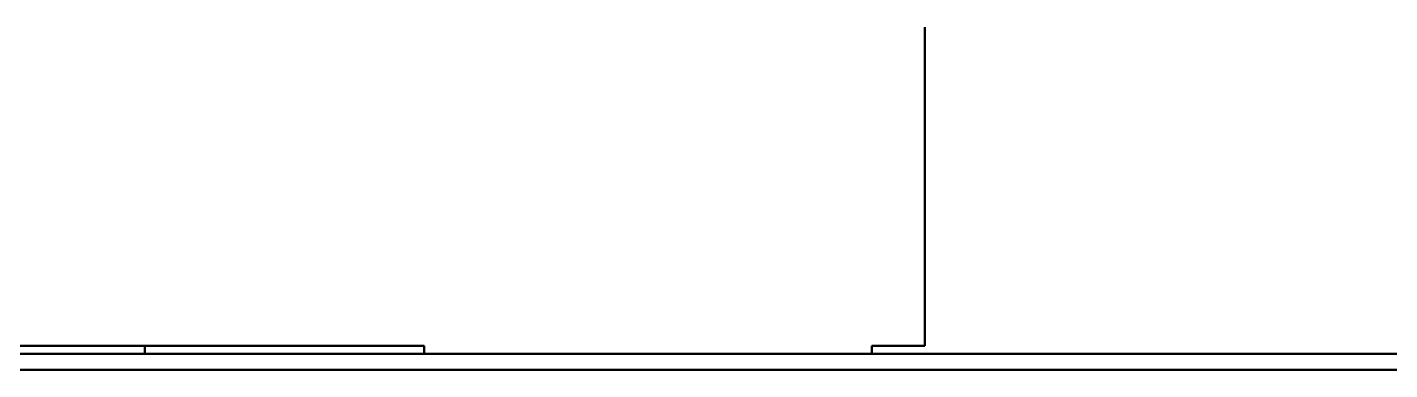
# Model space of a CAD drawing. Header units: millimetres. Extents: x 1510 to 10524, y 7125 to 13164.
# Drawn here: x 5096.23 to 5113.24, y 11272.45 to 11276.73 of the extents above; entities that cross this region are included whole.
import ezdxf

# ---------------------------------------------------------------- set-up
doc = ezdxf.new("R2010")
doc.units = ezdxf.units.MM
doc.header["$LTSCALE"] = 4
doc.layers.add('Visible (ISO)', color=7, linetype='Continuous', lineweight=50)

msp = doc.modelspace()

# ---------------------------------------------------------------- linework, layer by layer
at = {"layer": 'Visible (ISO)'}
for p, q in [((5107.435, 11276.731), (5107.435, 11272.754)), ((5080.185, 11272.754), (5101.185, 11272.754)), ((5097.699, 11272.654), (5097.699, 11272.754)), ((5101.185, 11272.754), (5101.185, 11272.654)), ((5106.774, 11272.654), (5106.774, 11272.754)), ((5107.435, 11272.754), (5106.774, 11272.754)), ((5137.407, 11272.654), (4957.407, 11272.654)), ((4937.382, 11272.454), (5157.407, 11272.454))]:
    msp.add_line(p, q, dxfattribs=at)
msp.add_circle((5090.685, 11286.454), 11, dxfattribs=at)

doc.saveas('drawing.dxf')
